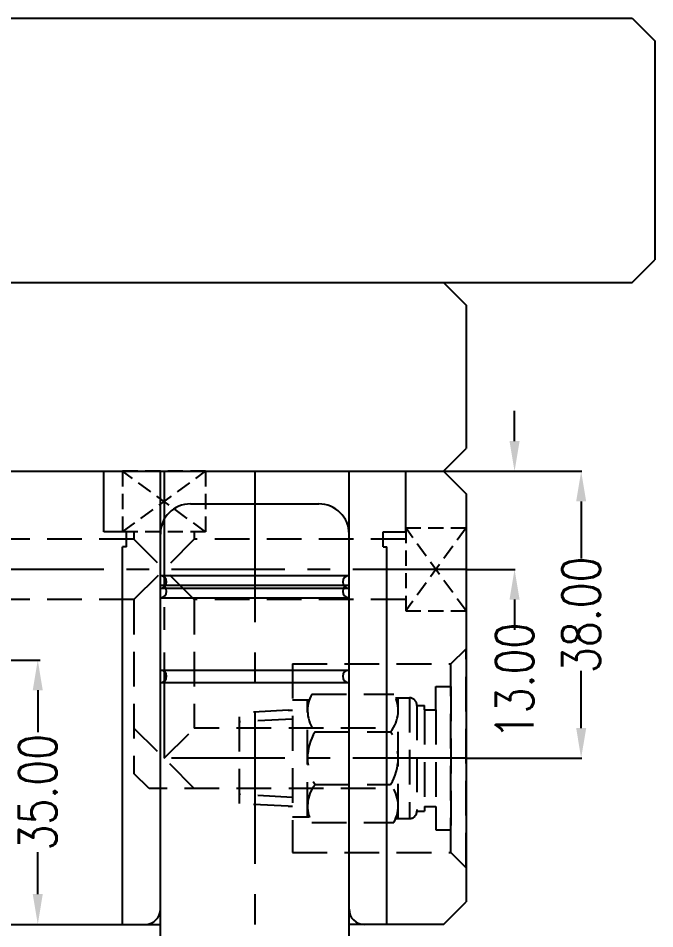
# Model space of a CAD drawing. Header units: millimetres. Extents: x 30214 to 31354, y -22640 to -21834.
# Drawn here: x 30857.4 to 30941.8, y -22418.6 to -22298 of the extents above; entities that cross this region are included whole.
import ezdxf

# ---------------------------------------------------------------- set-up
doc = ezdxf.new("R2010")
doc.units = ezdxf.units.MM
doc.header["$LTSCALE"] = 8
doc.linetypes.add('CENTER', pattern=[2, 1.25, -0.25, 0.25, -0.25])
doc.linetypes.add('HIDDEN', pattern=[0.375, 0.25, -0.125])
doc.layers.get('DEFPOINTS').update_dxf_attribs({"color": 6})
doc.layers.add('CL', color=1, linetype='Continuous')
doc.layers.add('WT', color=4, linetype='Continuous')
doc.layers.add('dim', color=3, linetype='Continuous', lineweight=15)
doc.styles.get("Standard").update_dxf_attribs({"font": 'txt.shx', "width": 0.8, "bigfont": 'chineset.shx'})
doc.dimstyles.new('ISO-25', dxfattribs={"dimtxt": 5, "dimasz": 4, "dimexe": 0.3, "dimexo": 0.3, "dimtad": 0, "dimzin": 1, "dimdsep": 46, "dimtxsty": 'Standard', "dimcen": 0, "dimclrd": 3, "dimclre": 3, "dimclrt": 3, "dimazin": 0, "dimtfac": 1, "dimtofl": 0, "dimtmove": 0, "dimatfit": 0, "dimfxl": 0, "dimarcsym": 0})
doc.dimstyles.new('副本副本ISO-25', dxfattribs={"dimtxt": 5, "dimasz": 4, "dimexe": 0.1, "dimexo": 0.1, "dimgap": 0.1, "dimtad": 0, "dimzin": 1, "dimdsep": 46, "dimtxsty": 'Standard', "dimcen": 0, "dimclrd": 3, "dimclre": 3, "dimclrt": 3, "dimadec": 1, "dimazin": 0, "dimtfac": 1, "dimtofl": 0, "dimtmove": 0, "dimatfit": 0, "dimfxl": 0, "dimarcsym": 0})

# ---------------------------------------------------------------- blocks, each defined once
blk = doc.blocks.new('*D27444')
at = {"layer": 'DEFPOINTS', "color": 0}
for p in [(30846.77, -22382.98), (30846.77, -22417.98), (30860.03, -22417.98)]:
    blk.add_point(p, dxfattribs=at)
at = {"layer": 'dim', "color": 3, "lineweight": -2}
for p, q in [((30847.07, -22382.98), (30860.33, -22382.98)), ((30860.03, -22386.98), (30860.03, -22392.52)), ((30860.03, -22413.98), (30860.03, -22408.44)), ((30847.07, -22417.98), (30860.33, -22417.98))]:
    blk.add_line(p, q, dxfattribs=at)
at = {"layer": 'dim', "color": 3}
for points in [[(30860.69, -22386.98), (30859.36, -22386.98), (30860.03, -22382.98)], [(30859.36, -22413.98), (30860.69, -22413.98), (30860.03, -22417.98)]]:
    blk.add_solid(points, dxfattribs=at)
at = {"layer": 'dim', "color": 3, "insert": (30860.03, -22400.48), "char_height": 5, "attachment_point": 5, "rotation": 90}
blk.add_mtext('35.00', dxfattribs=at)
blk = doc.blocks.new('*D27485')
at = {"layer": 'DEFPOINTS', "color": 0}
for p in [(30913.77, -22357.98), (30923.19, -22357.98), (30916.77, -22370.98)]:
    blk.add_point(p, dxfattribs=at)
at = {"layer": 'dim', "color": 3, "lineweight": -2}
for p, q in [((30923.19, -22353.98), (30923.19, -22349.98)), ((30913.87, -22357.98), (30923.29, -22357.98)), ((30916.87, -22370.98), (30923.29, -22370.98)), ((30923.19, -22374.98), (30923.19, -22378.98))]:
    blk.add_line(p, q, dxfattribs=at)
at = {"layer": 'dim', "color": 3}
for points in [[(30922.52, -22353.98), (30923.86, -22353.98), (30923.19, -22357.98)], [(30923.86, -22374.98), (30922.52, -22374.98), (30923.19, -22370.98)]]:
    blk.add_solid(points, dxfattribs=at)
at = {"layer": 'dim', "color": 3, "insert": (30923.19, -22385.75), "char_height": 5, "attachment_point": 5, "rotation": 90}
blk.add_mtext('13.00', dxfattribs=at)
blk = doc.blocks.new('20160903.151524')
at = {"layer": 'WT', "color": 125, "linetype": 'HIDDEN', "ltscale": 2.3}
for p, q in [((-6.35, 23.56), (-6.01, 30)), ((-6.01, 30), (6.01, 30)), ((-5.19, 23), (-4.82, 30)), ((5.19, 23), (4.82, 30)), ((6.35, 23.56), (6.01, 30)), ((12.5, 23), (-12.5, 23)), ((-12.5, 23), (-12.5, 2)), ((-7.75, 23), (-7.75, 20.77)), ((-6.35, 23.56), (-6.35, 23)), ((6.35, 23.56), (6.35, 23)), ((7.75, 23), (7.75, 20.77)), ((12.5, 23), (12.5, 2)), ((-7.75, 21), (7.75, 21)), ((-8.5, 20.43), (-8.5, 9.57)), ((-3.5, 20.01), (-3.5, 9.99)), ((3.5, 20.01), (3.5, 9.99)), ((8.5, 20.43), (8.5, 9.57)), ((-8, 9.33), (-8, 7.51)), ((-8, 9), (8, 9)), ((8, 9.33), (8, 7.51)), ((8, 7.51), (-8, 7.51)), ((7, 6.51), (-7, 6.51)), ((-7, 6.51), (-7, 5.51)), ((7, 6.51), (7, 5.51)), ((-6.4, 5.51), (-7, 5.51)), ((-6.4, 5.51), (-7, 5.51)), ((6.4, 5.51), (-6.4, 5.51)), ((-6.4, 5.51), (-6.4, 4.01)), ((6.4, 5.51), (6.4, 4.01)), ((6.4, 5.51), (7, 5.51)), ((6.4, 5.51), (7, 5.51)), ((-9.5, 4.01), (-9.5, 2)), ((-6.4, 4.01), (-9.5, 4.01)), ((6.4, 4.01), (-6.4, 4.01)), ((6.4, 4.01), (9.5, 4.01)), ((9.5, 4.01), (9.5, 2)), ((-12.5, 2), (-14.5, 0)), ((-12.5, 2), (12.5, 2)), ((9.5, 2), (-9.5, 2)), ((12.5, 2), (14.5, 0)), ((-14.5, 0), (14.5, 0))]:
    blk.add_line(p, q, dxfattribs=at)
at = {"layer": 'WT', "color": 125, "linetype": 'CENTER', "ltscale": 1.5}
blk.add_line((0, 0), (0, 30), dxfattribs=at)
at = {"layer": 'WT', "color": 125, "linetype": 'HIDDEN', "ltscale": 2.3}
for centre, radius, start, end in [((-6.32, 16.53), 4.47, 50.9817, 119.248), ((0, 14.34), 6.66, 58.3016, 121.6984), ((6.32, 16.53), 4.47, 60.752, 129.0183), ((-6.32, 13.47), 4.47, 240.752, 309.0183), ((0, 15.66), 6.66, 238.3016, 301.6984), ((6.32, 13.47), 4.47, 230.9817, 299.248), ((-7, 7.51), 1, 180, 270), ((7, 7.51), 1, 270, 0)]:
    blk.add_arc(centre, radius, start, end, dxfattribs=at)
blk = doc.blocks.new('20150513.114825')
at = {"layer": 'WT', "color": 125, "linetype": 'HIDDEN'}
for p, q in [((-5.5, 8), (5.5, 8)), ((5.5, 8), (-5.5, 0)), ((-5.5, 8), (5.5, 0)), ((-5.5, 0), (-5.5, 8)), ((5.5, 0), (5.5, 8)), ((-5.5, 0), (5.5, 0))]:
    blk.add_line(p, q, dxfattribs=at)
blk = doc.blocks.new('*D27503')
at = {"layer": 'DEFPOINTS', "color": 0}
for p in [(30913.77, -22357.98), (30932.01, -22357.98), (30916.77, -22395.98)]:
    blk.add_point(p, dxfattribs=at)
at = {"layer": 'dim', "color": 3, "lineweight": -2}
for p, q in [((30913.87, -22357.98), (30932.11, -22357.98)), ((30932.01, -22361.98), (30932.01, -22369.55)), ((30932.01, -22391.98), (30932.01, -22384.41)), ((30916.87, -22395.98), (30932.11, -22395.98))]:
    blk.add_line(p, q, dxfattribs=at)
at = {"layer": 'dim', "color": 3}
for points in [[(30932.68, -22361.98), (30931.35, -22361.98), (30932.01, -22357.98)], [(30931.35, -22391.98), (30932.68, -22391.98), (30932.01, -22395.98)]]:
    blk.add_solid(points, dxfattribs=at)
at = {"layer": 'dim', "color": 3, "insert": (30932.01, -22376.98), "char_height": 5, "attachment_point": 5, "rotation": 90}
blk.add_mtext('38.00', dxfattribs=at)

msp = doc.modelspace()

# ---------------------------------------------------------------- linework, layer by layer
for p, q in [((30624.766, -22297.98), (30938.766, -22297.98)), ((30938.766, -22297.98), (30941.766, -22300.98)), ((30941.766, -22300.98), (30941.766, -22329.98)), ((30938.766, -22332.98), (30941.766, -22329.98)), ((30687.266, -22332.98), (30938.766, -22332.98)), ((30913.766, -22332.98), (30916.766, -22335.98)), ((30916.766, -22335.98), (30916.766, -22354.98)), ((30913.766, -22357.98), (30916.766, -22354.98)), ((30689.266, -22357.98), (30913.766, -22357.98)), ((30868.766, -22365.98), (30868.766, -22357.98)), ((30876.266, -22486.98), (30876.266, -22357.98)), ((30901.266, -22486.98), (30901.266, -22357.98)), ((30908.766, -22365.98), (30908.766, -22357.98)), ((30913.766, -22357.98), (30916.766, -22360.98)), ((30916.766, -22360.98), (30916.766, -22414.98)), ((30880.266, -22362.293), (30897.266, -22362.293)), ((30871.766, -22365.98), (30868.766, -22365.98)), ((30871.766, -22367.98), (30871.766, -22365.98)), ((30905.766, -22367.98), (30905.766, -22365.98)), ((30905.766, -22365.98), (30908.766, -22365.98)), ((30871.766, -22367.98), (30871.266, -22367.98)), ((30871.266, -22417.98), (30871.266, -22367.98)), ((30905.766, -22367.98), (30906.266, -22367.98)), ((30906.266, -22417.98), (30906.266, -22367.98)), ((30913.766, -22417.98), (30916.766, -22414.98)), ((30846.766, -22417.98), (30876.266, -22417.98)), ((30913.766, -22417.98), (30901.266, -22417.98))]:
    msp.add_line(p, q)
at = {"linetype": 'Continuous'}
for p, q in [((30876.266, -22371.801), (30901.266, -22371.801)), ((30876.266, -22373.051), (30901.266, -22373.051)), ((30876.266, -22373.467), (30901.266, -22373.467)), ((30876.266, -22374.717), (30901.266, -22374.717)), ((30876.266, -22384.301), (30901.266, -22384.301)), ((30876.266, -22385.967), (30901.266, -22385.967))]:
    msp.add_line(p, q, dxfattribs=at)
for centre, radius, start, end in [((30880.266, -22366.293), 4, 90, 180), ((30897.266, -22366.293), 4, 0, 90), ((30874.266, -22415.98), 2, 270, 0), ((30903.266, -22415.98), 2, 180, 270)]:
    msp.add_arc(centre, radius, start, end)
for centre, start, end in [((30876.266, -22372.634), 270, 90), ((30901.266, -22372.634), 90, 270), ((30876.266, -22373.884), 270, 90), ((30901.266, -22373.884), 90, 270), ((30876.266, -22385.134), 270, 90), ((30901.266, -22385.134), 90, 270)]:
    msp.add_arc(centre, 0.833, start, end, dxfattribs=at)
at = {"layer": 'CL', "color": 0, "linetype": 'CENTER', "ltscale": 2}
msp.add_line((30888.766, -22357.98), (30888.766, -22498.98), dxfattribs=at)
at = {"layer": 'WT', "color": 125, "linetype": 'CENTER', "ltscale": 1.5}
for p, q in [((30876.766, -22357.98), (30876.766, -22395.98)), ((30916.766, -22370.98), (30821.766, -22370.98)), ((30916.766, -22395.98), (30876.766, -22395.98))]:
    msp.add_line(p, q, dxfattribs=at)
at = {"layer": 'WT', "color": 125, "linetype": 'HIDDEN', "ltscale": 2.3}
for p, q in [((30872.766, -22365.98), (30872.766, -22366.98)), ((30880.766, -22365.98), (30880.766, -22366.98)), ((30872.766, -22366.98), (30819.766, -22366.98)), ((30872.766, -22374.98), (30880.766, -22366.98)), ((30880.766, -22374.98), (30872.766, -22366.98)), ((30908.766, -22366.98), (30880.766, -22366.98)), ((30872.766, -22374.98), (30825.766, -22374.98)), ((30872.766, -22374.98), (30872.766, -22397.98)), ((30908.766, -22374.98), (30880.766, -22374.98)), ((30880.766, -22374.98), (30880.766, -22391.98)), ((30880.766, -22399.98), (30872.766, -22391.98)), ((30876.766, -22395.98), (30880.766, -22391.98)), ((30904.766, -22391.98), (30880.766, -22391.98)), ((30874.766, -22399.98), (30872.766, -22397.98)), ((30904.766, -22399.98), (30874.766, -22399.98))]:
    msp.add_line(p, q, dxfattribs=at)

# ---------------------------------------------------------------- block references
for p, rotation in [((30876.766, -22357.98), -180), ((30908.766, -22370.98), -90)]:
    msp.add_blockref('20150513.114825', p, dxfattribs=dict(at, rotation=rotation))
at = {"layer": 'WT', "rotation": 90.00000000000001}
msp.add_blockref('20160903.151524', (30916.766, -22395.98), dxfattribs=at)

# ---------------------------------------------------------------- dimensions: what is measured, and where the dimension line sits
at = {"layer": 'dim'}
dim = msp.add_linear_dim(base=(30923.189, -22357.98), p1=(30916.766, -22370.98), p2=(30913.766, -22357.98), angle=90, dimstyle='副本副本ISO-25', dxfattribs=at)
dim.commit()
dim.dimension.update_dxf_attribs({"geometry": '*D27485', "text_midpoint": (30923.189, -22385.746), "dimtype": 160})
dim = msp.add_linear_dim(base=(30932.013, -22357.98), p1=(30916.766, -22395.98), p2=(30913.766, -22357.98), angle=90, dimstyle='副本副本ISO-25', dxfattribs=at)
dim.commit()
dim.dimension.update_dxf_attribs({"geometry": '*D27503', "text_midpoint": (30932.013, -22376.98)})
dim = msp.add_linear_dim(base=(30860.026, -22417.98), p1=(30846.766, -22382.98), p2=(30846.766, -22417.98), angle=90, dimstyle='ISO-25', override={"dimscale": 1}, dxfattribs=at)
dim.commit()
dim.dimension.update_dxf_attribs({"geometry": '*D27444', "text_midpoint": (30860.026, -22400.48)})

doc.saveas('drawing.dxf')
